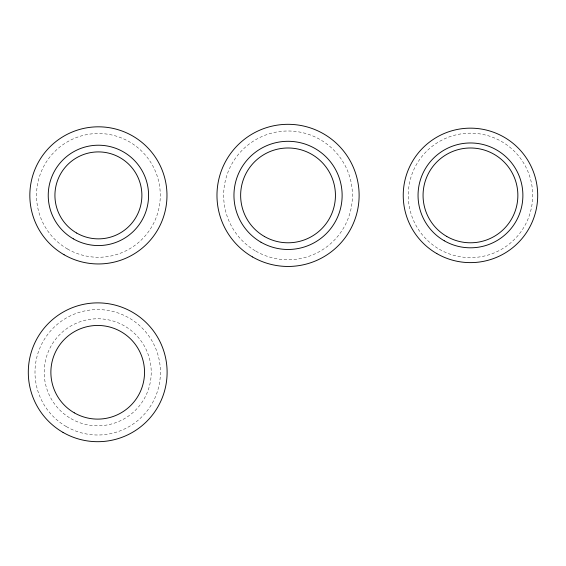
<?xml version="1.0" encoding="UTF-8"?>
<svg xmlns="http://www.w3.org/2000/svg" width="566" height="566" viewBox="0 0 566 566"><rect width="100%" height="100%" fill="white"/><g stroke="black" fill="none" stroke-linecap="round" stroke-linejoin="round"><path stroke-width="0.42" stroke-dasharray="2.83 2.12" d="M66.349 426.601A62.72 62.72 0 0 0 160.426 372.287A62.72 62.72 0 0 0 66.349 317.972A62.72 62.72 0 0 0 66.349 426.601M70.948 418.635A53.522 53.522 0 0 0 151.228 372.287A53.522 53.522 0 0 0 70.948 325.938A53.522 53.522 0 0 0 70.948 418.635M439.358 249.266A62.218 62.218 0 0 0 532.684 195.39A62.218 62.218 0 0 0 439.358 141.507A62.218 62.218 0 0 0 439.358 249.266M255.846 251.148A64.39 64.39 0 0 0 352.434 195.39A64.39 64.39 0 0 0 255.846 139.625A64.39 64.39 0 0 0 255.846 251.148M67.467 248.976A61.878 61.878 0 0 0 160.291 195.39A61.878 61.878 0 0 0 67.467 141.797A61.878 61.878 0 0 0 67.467 248.976"/><path stroke-width="0.85" d="M63.003 432.396A69.406 69.406 0 0 0 167.112 372.287A69.406 69.406 0 0 0 63.003 312.177A69.406 69.406 0 0 0 63.003 432.396M74.295 412.84A46.829 46.829 0 0 0 144.535 372.287A46.829 46.829 0 0 0 74.295 331.726A46.829 46.829 0 0 0 74.295 412.84M436.853 253.618A67.234 67.234 0 0 0 537.7 195.39A67.234 67.234 0 0 0 436.853 137.163A67.234 67.234 0 0 0 436.853 253.618M444.26 240.783A52.412 52.412 0 0 0 522.885 195.39A52.412 52.412 0 0 0 444.26 149.997A52.412 52.412 0 0 0 444.26 240.783M446.765 236.439A47.395 47.395 0 0 0 517.862 195.39A47.395 47.395 0 0 0 446.765 154.341A47.395 47.395 0 0 0 446.765 236.439M252.507 256.943A71.083 71.083 0 0 0 359.12 195.39A71.083 71.083 0 0 0 252.507 133.831A71.083 71.083 0 0 0 252.507 256.943M260.997 242.227A54.088 54.088 0 0 0 342.133 195.39A54.088 54.088 0 0 0 260.997 148.547A54.088 54.088 0 0 0 260.997 242.227M264.343 236.439A47.395 47.395 0 0 0 335.44 195.39A47.395 47.395 0 0 0 264.343 154.341A47.395 47.395 0 0 0 264.343 236.439M64.121 254.771A68.571 68.571 0 0 0 166.977 195.39A68.571 68.571 0 0 0 64.121 136.003A68.571 68.571 0 0 0 64.121 254.771M73.318 238.838A50.176 50.176 0 0 0 148.582 195.39A50.176 50.176 0 0 0 73.318 151.936A50.176 50.176 0 0 0 73.318 238.838M76.665 233.043A43.483 43.483 0 0 0 141.889 195.39A43.483 43.483 0 0 0 76.665 157.73A43.483 43.483 0 0 0 76.665 233.043"/></g></svg>
